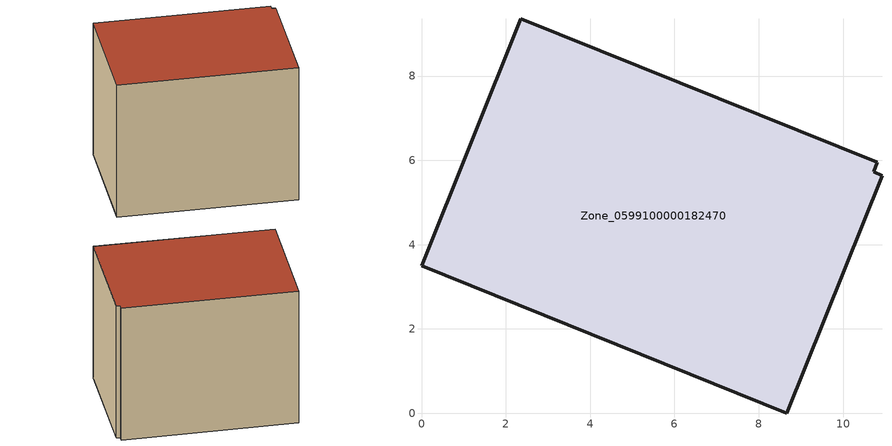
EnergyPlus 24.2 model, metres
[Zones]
Zone_0599100000182470
 floor ground (C_G): 10.82,5.95 10.73,5.72 10.93,5.63 8.67,0 0,3.5 2.35,9.36 z0.39
 wall outside (C_F): 10.82,5.95 2.35,9.36 0,3.5 8.67,0 10.93,5.63 10.73,5.72 10.82,5.95 z0.39:8.11
 roof outside (C_R): 10.73,5.72 10.82,5.95 2.35,9.36 0,3.5 8.67,0 10.93,5.63 z8.11
[BUILDING]
Pand.0599100000182470: North Axis=0; Terrain=City; Loads Convergence Tolerance Value=0.04; Temperature Convergence Tolerance Value=0.4; Solar Distribution=FullExterior; Maximum Number of Warmup Days=25; Minimum Number of Warmup Days=1
[Site:Location]
Rotterdam.The.Hague.AP_ZH_NLD Design_Conditions: Latitude=51.96; Longitude=4.45; Time Zone=1; Elevation=-4.5
[SITE:GROUNDTEMPERATURE:BUILDINGSURFACE]
18, 18, 18, 18, 18, 18, 18, 18, 18, 18, 18, 18
[MATERIAL] Thermal Absorptance=0.9; Solar Absorptance=0.7; Visible Absorptance=0.7
Name | Roughness | Thickness | Conductivity | Density | Specific Heat
G.TC.1965-1974 | MediumSmooth | 0.15 | 0.882353 | 540 | 1210
F.TC.1965-1974 | Rough | 0.3 | 0.697674 | 1920 | 840
R.TC.1965-1974 | MediumRough | 0.2 | 0.232558 | 1500 | 1000
[CONSTRUCTION]
C_G: G.TC.1965-1974
C_F: F.TC.1965-1974
C_R: R.TC.1965-1974
[ZONE]
Zone_0599100000182470: Type=1; Multiplier=1; Ceiling Height=Autocalculate; Volume=Autocalculate; Floor Area=autocalculate; Part of Total Floor Area=Yes
[ZONEINFILTRATION:DESIGNFLOWRATE]
Infil_Zone_0599100000182470: Zone or ZoneList or Space or SpaceList=Zone_0599100000182470; Schedule=AlwaysOn; Design Flow Rate Calculation Method=Flow/Area; Flow Rate per Floor Area=0.003; Constant Term Coefficient=1; Temperature Term Coefficient=0; Velocity Term Coefficient=0; Velocity Squared Term Coefficient=0
[HVACTEMPLATE:ZONE:IDEALLOADSAIRSYSTEM]
Zone_0599100000182470: Maximum Heating Supply Air Temperature=50; Minimum Cooling Supply Air Temperature=13; Maximum Heating Supply Air Humidity Ratio=0.0156; Minimum Cooling Supply Air Humidity Ratio=0.0077; Heating Limit=NoLimit; Cooling Limit=NoLimit; Dehumidification Control Type=ConstantSensibleHeatRatio; Cooling Sensible Heat Ratio=0.7; Dehumidification Setpoint=60; Humidification Control Type=None; Humidification Setpoint=30; Outdoor Air Method=None; Outdoor Air Flow Rate per Person=0.00944; Outdoor Air Flow Rate per Zone Floor Area=0; Outdoor Air Flow Rate per Zone=0; Demand Controlled Ventilation Type=None; Outdoor Air Economizer Type=NoEconomizer; Heat Recovery Type=None; Sensible Heat Recovery Effectiveness=0.7; Latent Heat Recovery Effectiveness=0.65
[ZONECONTROL:THERMOSTAT]
ThermostatControl_Zone_0599100000182470: Zone or ZoneList=Zone_0599100000182470; Control Type Schedule=DualSetpointControlType; Control 1=Thermostat_Zone_0599100000182470; Temperature Difference Between Cutout And Setpoint=0
[THERMOSTATSETPOINT:DUALSETPOINT]
Thermostat_Zone_0599100000182470: Heating Setpoint Temperature Schedule=HeatingSetpoint_Zone_0599100000182470; Cooling Setpoint Temperature Schedule=CoolingSetpoint_Zone_0599100000182470
[SCHEDULE:COMPACT]
HeatingSetpoint_Zone_0599100000182470: Through: 12/31, For: AllDays, Until: 24:00, 21
CoolingSetpoint_Zone_0599100000182470: Through: 12/31, For: AllDays, Until: 24:00, 24
DualSetpointControlType: Through: 12/31, For: AllDays, Until: 24:00, 4
AlwaysOn: Through: 12/31, For: AllDays, Until: 24:00, 1
